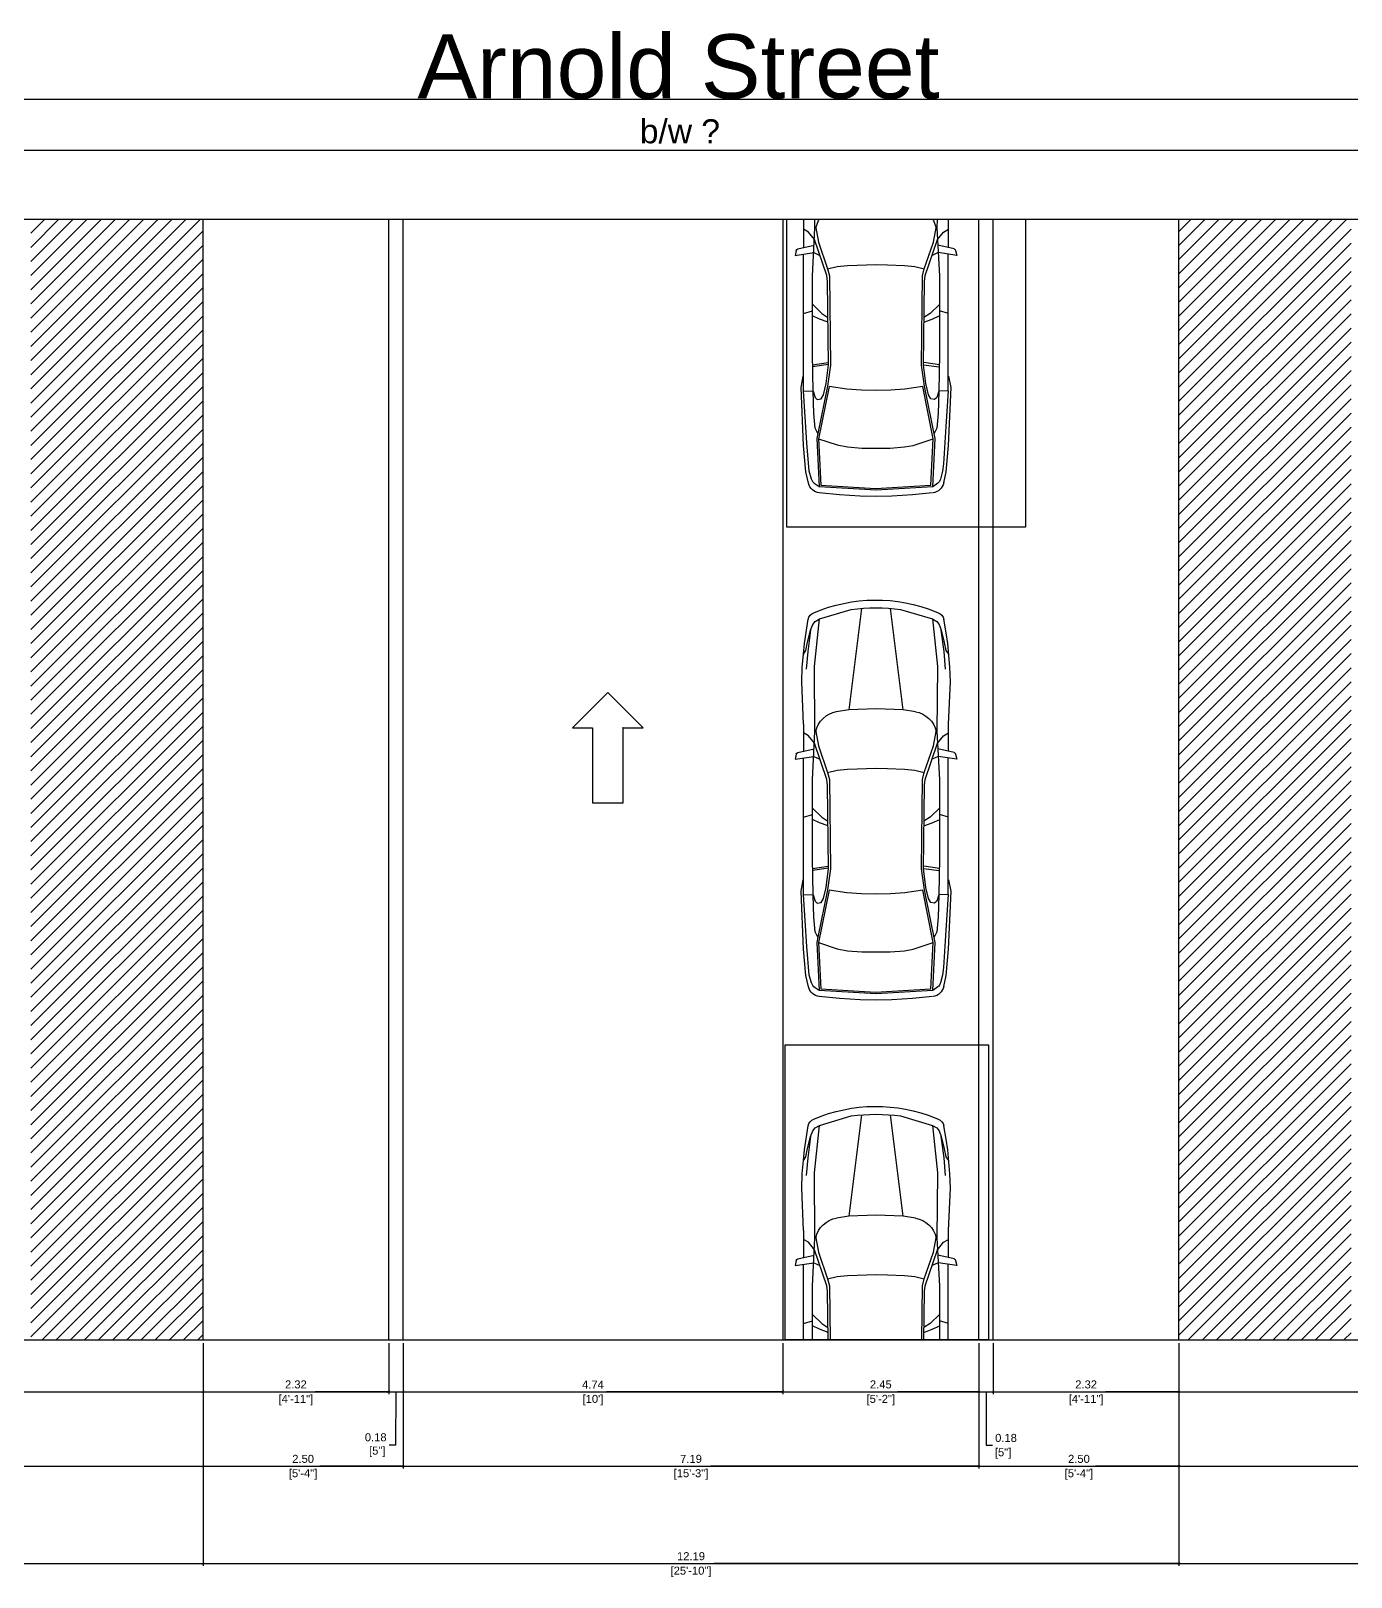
# Model space of a CAD drawing. Extents: x 4 to 262, y -261 to 351.
# Drawn here: x 47.27 to 63.76, y -261.35 to -242.03 of the extents above; entities that cross this region are included whole.
import ezdxf
from ezdxf.xclip import XClip

# ---------------------------------------------------------------- set-up
doc = ezdxf.new("R2010")
doc.units = 0
doc.header["$LTSCALE"] = 0.1
doc.header["$MEASUREMENT"] = 0
doc.header["$XCLIPFRAME"] = 2
doc.header["$PDMODE"] = 3
doc.layers.get('0').update_dxf_attribs({"color": 102})
for name, color, linetype in [('Cars', 4, 'Continuous'), ('Details', 9, 'Continuous'), ('Edge', 1, 'Continuous'), ('HIDDEN', 204, 'Continuous'), ('Lane Stripes', 2, 'Continuous'), ('Poche', 6, 'Continuous'), ('Text', 7, 'Continuous')]:
    doc.layers.add(name, color=color, linetype=linetype)
doc.styles.get("Standard").update_dxf_attribs({"font": 'Arial.ttf'})
doc.dimstyles.get("Standard").update_dxf_attribs({"dimtxt": 0.1, "dimasz": 0.03, "dimexe": 0.03, "dimexo": 0.04, "dimgap": 0.04, "dimtad": 0, "dimtih": 1, "dimtoh": 1, "dimzin": 0, "dimdsep": 46, "dimtxsty": 'Standard', "dimblk": 'ARCHTICK', "dimblk1": 'ARCHTICK', "dimblk2": 'ARCHTICK', "dimcen": 0.09, "dimclrd": 256, "dimclre": 256, "dimadec": 0, "dimazin": 0, "dimtfac": 1, "dimtofl": 0, "dimtmove": 1, "dimatfit": 3, "dimfxl": 1, "dimtolj": 1, "dimtzin": 0, "dimlwe": -1, "dimarcsym": 0})
pattern_1 = [(45, (0.93321, -245.64048), (-0.08838835, 0.08838835), [])]

# ---------------------------------------------------------------- blocks, each defined once
blk = doc.blocks.new('Car 1')
at = {"color": 8, "linetype": 'Continuous'}
for p, q in [((30.55, 21.463), (29.836, 21.421)), ((30.089, 21.523), (29.839, 21.496)), ((29.859, 21.401), (30.542, 21.441)), ((30.35, 21.538), (30.089, 21.523)), ((30.547, 21.543), (30.35, 21.538)), ((30.542, 21.441), (31.234, 21.401)), ((30.743, 21.538), (30.547, 21.543)), ((31.258, 21.421), (30.55, 21.463)), ((31.004, 21.523), (30.743, 21.538)), ((31.254, 21.496), (31.004, 21.523)), ((29.702, 21.376), (29.672, 21.235)), ((29.742, 21.327), (29.714, 21.228)), ((29.836, 21.421), (29.776, 21.38)), ((29.809, 20.82), (29.836, 21.421)), ((29.83, 20.822), (29.859, 21.401)), ((31.234, 21.401), (31.263, 20.822)), ((31.321, 21.376), (31.258, 21.421)), ((31.258, 21.421), (31.285, 20.82)), ((31.379, 21.228), (31.351, 21.327)), ((31.421, 21.235), (31.392, 21.372)), ((29.672, 21.235), (29.643, 20.905)), ((29.714, 21.228), (29.683, 20.872)), ((31.389, 21.134), (31.379, 21.228)), ((31.421, 20.669), (31.389, 21.134)), ((31.45, 20.905), (31.421, 21.235)), ((29.643, 20.905), (29.613, 20.182)), ((29.683, 20.872), (29.643, 20.221)), ((29.83, 20.822), (30.062, 20.899)), ((30.062, 20.899), (30.191, 20.924)), ((30.191, 20.924), (30.368, 20.938)), ((30.368, 20.938), (30.55, 20.94)), ((30.55, 20.94), (30.725, 20.938)), ((30.725, 20.938), (30.902, 20.924)), ((30.902, 20.924), (31.012, 20.906)), ((31.012, 20.906), (31.263, 20.822)), ((31.48, 20.182), (31.45, 20.905)), ((29.789, 20.69), (29.769, 20.504)), ((29.822, 20.756), (29.789, 20.69)), ((29.822, 20.756), (29.809, 20.82)), ((29.942, 20.164), (29.822, 20.756)), ((29.962, 20.168), (29.83, 20.822)), ((31.263, 20.822), (31.131, 20.168)), ((31.285, 20.82), (31.152, 20.164)), ((31.305, 20.69), (31.272, 20.756)), ((31.324, 20.504), (31.305, 20.69)), ((31.45, 20.221), (31.421, 20.669)), ((29.769, 20.504), (29.763, 20.228)), ((31.33, 20.228), (31.324, 20.504)), ((29.763, 20.228), (29.789, 20.305)), ((29.789, 20.305), (29.814, 20.332)), ((29.814, 20.332), (29.86, 20.322)), ((29.86, 20.322), (29.891, 20.271)), ((31.234, 20.322), (31.202, 20.271)), ((31.279, 20.332), (31.234, 20.322)), ((31.305, 20.305), (31.279, 20.332)), ((31.33, 20.228), (31.305, 20.305)), ((29.613, 20.182), (29.639, 20.04)), ((29.643, 20.221), (29.763, 20.228)), ((29.643, 20.221), (29.643, 18.514)), ((29.763, 20.228), (29.752, 19.766)), ((29.891, 20.271), (29.924, 20.133)), ((29.924, 20.133), (29.954, 19.896)), ((29.979, 19.902), (29.942, 20.164)), ((30.184, 20.202), (29.962, 20.168)), ((30.365, 20.215), (30.184, 20.202)), ((30.543, 20.217), (30.365, 20.215)), ((30.728, 20.215), (30.543, 20.217)), ((30.909, 20.202), (30.728, 20.215)), ((31.131, 20.168), (30.909, 20.202)), ((31.152, 20.164), (31.114, 19.902)), ((31.169, 20.133), (31.14, 19.896)), ((31.202, 20.271), (31.169, 20.133)), ((31.342, 19.766), (31.33, 20.228)), ((31.45, 20.221), (31.33, 20.228)), ((31.45, 20.221), (31.45, 18.514)), ((31.454, 20.04), (31.48, 20.182)), ((29.954, 19.894), (29.755, 19.924)), ((29.755, 19.899), (29.95, 19.87)), ((29.954, 19.896), (29.942, 18.855)), ((29.967, 18.785), (29.979, 19.902)), ((31.114, 19.902), (31.126, 18.785)), ((31.14, 19.896), (31.338, 19.924)), ((31.14, 19.896), (31.151, 18.855)), ((31.341, 19.899), (31.143, 19.87)), ((29.752, 19.766), (29.752, 18.789)), ((31.342, 18.789), (31.342, 19.766)), ((29.843, 19.328), (29.752, 19.284)), ((29.948, 19.366), (29.843, 19.328)), ((31.145, 19.366), (31.25, 19.328)), ((31.25, 19.328), (31.344, 19.283)), ((29.642, 19.256), (29.752, 19.222)), ((29.752, 19.142), (29.87, 19.256)), ((29.87, 19.256), (29.947, 19.307)), ((31.223, 19.256), (31.146, 19.307)), ((31.344, 19.14), (31.223, 19.256)), ((31.451, 19.256), (31.342, 19.222)), ((29.752, 18.789), (29.784, 18.185)), ((29.932, 18.784), (29.777, 18.333)), ((29.942, 18.855), (29.932, 18.784)), ((29.943, 18.698), (29.967, 18.785)), ((31.126, 18.785), (31.15, 18.698)), ((31.151, 18.855), (31.161, 18.784)), ((31.161, 18.784), (31.316, 18.333)), ((31.316, 18.333), (31.342, 18.789)), ((29.829, 18.365), (29.943, 18.698)), ((29.943, 18.698), (30.062, 18.67)), ((30.062, 18.67), (30.19, 18.655)), ((30.19, 18.655), (30.551, 18.644)), ((30.551, 18.644), (30.691, 18.648)), ((30.691, 18.648), (30.903, 18.655)), ((30.903, 18.655), (31.031, 18.67)), ((31.031, 18.67), (31.15, 18.698)), ((31.15, 18.698), (31.264, 18.365)), ((29.551, 18.47), (29.538, 18.53)), ((29.538, 18.53), (29.769, 18.496)), ((29.571, 18.449), (29.774, 18.402)), ((29.643, 18.092), (29.643, 18.432)), ((29.769, 18.496), (29.846, 18.532)), ((29.795, 18.185), (29.829, 18.365)), ((31.325, 18.496), (31.248, 18.532)), ((31.264, 18.365), (31.298, 18.185)), ((31.522, 18.449), (31.32, 18.402)), ((31.555, 18.53), (31.325, 18.496)), ((31.45, 18.092), (31.45, 18.432)), ((31.542, 18.47), (31.555, 18.53)), ((29.705, 18.239), (29.643, 18.204)), ((29.777, 18.333), (29.705, 18.239)), ((29.784, 18.185), (29.779, 17.375)), ((31.309, 18.185), (31.316, 18.333)), ((31.315, 17.375), (31.309, 18.185)), ((31.316, 18.333), (31.389, 18.239)), ((31.389, 18.239), (31.451, 18.204)), ((29.643, 18.092), (29.62, 17.566)), ((31.473, 17.566), (31.45, 18.092)), ((30.206, 17.913), (30.054, 17.938)), ((30.366, 16.648), (30.206, 17.913)), ((30.547, 17.902), (30.206, 17.913)), ((30.887, 17.913), (30.547, 17.902)), ((30.887, 17.913), (30.727, 16.648)), ((31.039, 17.938), (30.887, 17.913)), ((29.62, 17.566), (29.626, 17.384)), ((29.694, 17.185), (29.676, 17.408)), ((31.417, 17.408), (31.4, 17.185)), ((31.467, 17.384), (31.473, 17.566)), ((29.626, 17.384), (29.642, 17.219)), ((29.642, 17.219), (29.672, 17.173)), ((29.642, 17.219), (29.653, 17.087)), ((29.779, 17.375), (29.843, 16.78)), ((31.251, 16.78), (31.315, 17.375)), ((31.421, 17.173), (31.451, 17.219)), ((31.441, 17.087), (31.467, 17.384)), ((29.653, 17.087), (29.701, 16.784)), ((29.672, 17.173), (29.689, 17.09)), ((29.689, 17.09), (29.73, 16.918)), ((29.73, 16.918), (29.694, 17.185)), ((31.4, 17.185), (31.363, 16.918)), ((31.363, 16.918), (31.4, 17.074)), ((31.4, 17.074), (31.421, 17.173)), ((31.421, 16.954), (31.441, 17.087)), ((29.73, 16.918), (29.756, 16.848)), ((29.756, 16.848), (29.789, 16.813)), ((29.789, 16.813), (29.843, 16.78)), ((31.251, 16.78), (31.305, 16.813)), ((31.305, 16.813), (31.338, 16.848)), ((31.338, 16.848), (31.363, 16.918)), ((31.392, 16.784), (31.421, 16.954)), ((29.843, 16.78), (30.238, 16.663)), ((30.855, 16.663), (31.251, 16.78)), ((31.293, 16.689), (31.324, 16.702)), ((30.547, 16.543), (30.547, 16.543))]:
    blk.add_line(p, q, dxfattribs=at)
for centre, radius, start, end in [((29.857, 21.339), 0.159, 96.1654, 166.417), ((31.237, 21.339), 0.159, 12.0139, 81.7918), ((29.844, 21.298), 0.106, 124.732, 163.999), ((31.249, 21.298), 0.106, 16.0009, 47.497), ((29.577, 18.475), 0.0265, 191.8561, 256.8464), ((31.516, 18.475), 0.0265, 283.1524, 348.1427), ((30.107, 18.253), 0.32, 192.2413, 260.4689), ((30.987, 18.253), 0.319, 279.531, 347.7586), ((29.805, 16.802), 0.106, 189.5619, 249.9003), ((30.547, 18.523), 1.98, 246.8697, 292.1307), ((30.547, 18.805), 2.164, 261.8061, 278.1938), ((31.288, 16.802), 0.106, 290.0997, 350.438)]:
    blk.add_arc(centre, radius, start, end, dxfattribs=at)
blk = doc.blocks.new('_ArchTick')
at = {"color": 0, "linetype": 'ByBlock', "const_width": 0.15}
blk.add_lwpolyline([(-0.5, -0.5), (0.5, 0.5)], dxfattribs=at)
blk = doc.blocks.new('*D198')
at = {"layer": 'Defpoints', "color": 0, "transparency": 16777216}
for p in [(51.921, -258.384), (56.663, -259.031), (56.663, -259.031)]:
    blk.add_point(p, dxfattribs=at)
at = {"layer": 'Text', "transparency": 16777216}
for p, q in [((51.921, -258.424), (51.921, -259.061)), ((56.663, -258.991), (56.663, -259.001))]:
    blk.add_line(p, q, dxfattribs=at)
at = {"layer": 'Text', "lineweight": -2, "transparency": 16777216}
for p, q in [((51.921, -259.031), (54.12, -259.031)), ((56.663, -259.031), (54.463, -259.031))]:
    blk.add_line(p, q, dxfattribs=at)
at = {"layer": 'Text', "lineweight": -2, "transparency": 16777216, "xscale": 0.03, "yscale": 0.03, "zscale": 0.03, "rotation": 180}
blk.add_blockref('_ArchTick', (51.921, -259.031), dxfattribs=at)
at = {"layer": 'Text', "lineweight": -2, "transparency": 16777216, "xscale": 0.03, "yscale": 0.03, "zscale": 0.03}
blk.add_blockref('_ArchTick', (56.663, -259.031), dxfattribs=at)
at = {"layer": 'Text', "color": 0, "transparency": 16777216, "char_height": 0.1, "attachment_point": 5}
for s, insert in [('\\A1;4.74', (54.292, -258.941)), ("\\A1;[10']", (54.292, -259.135))]:
    blk.add_mtext(s, dxfattribs=dict(at, insert=insert))
blk = doc.blocks.new('*D199')
at = {"layer": 'Defpoints', "color": 0, "transparency": 16777216}
for p in [(56.663, -258.384), (59.113, -258.384), (59.113, -259.031)]:
    blk.add_point(p, dxfattribs=at)
at = {"layer": 'Text', "transparency": 16777216}
for p, q in [((56.663, -258.424), (56.663, -259.061)), ((59.113, -258.424), (59.113, -259.061))]:
    blk.add_line(p, q, dxfattribs=at)
at = {"layer": 'Text', "lineweight": -2, "transparency": 16777216}
for p, q in [((56.663, -259.031), (57.679, -259.031)), ((59.113, -259.031), (58.096, -259.031))]:
    blk.add_line(p, q, dxfattribs=at)
at = {"layer": 'Text', "lineweight": -2, "transparency": 16777216, "xscale": 0.03, "yscale": 0.03, "zscale": 0.03, "rotation": 180}
blk.add_blockref('_ArchTick', (56.663, -259.031), dxfattribs=at)
at = {"layer": 'Text', "lineweight": -2, "transparency": 16777216, "xscale": 0.03, "yscale": 0.03, "zscale": 0.03}
blk.add_blockref('_ArchTick', (59.113, -259.031), dxfattribs=at)
at = {"layer": 'Text', "color": 0, "transparency": 16777216, "char_height": 0.1, "attachment_point": 5}
for s, insert in [('\\A1;2.45', (57.888, -258.94)), ('\\A1;[5\'-2"]', (57.888, -259.135))]:
    blk.add_mtext(s, dxfattribs=dict(at, insert=insert))
blk = doc.blocks.new('*D200')
at = {"layer": 'Defpoints', "color": 0, "transparency": 16777216}
for p in [(59.113, -258.384), (59.293, -258.384), (59.293, -259.031)]:
    blk.add_point(p, dxfattribs=at)
at = {"layer": 'Text', "transparency": 16777216}
for p, q in [((59.113, -258.424), (59.113, -259.061)), ((59.293, -258.424), (59.293, -259.061))]:
    blk.add_line(p, q, dxfattribs=at)
at = {"layer": 'Text', "lineweight": -2, "transparency": 16777216}
for p, q in [((59.113, -259.031), (59.293, -259.031)), ((59.203, -259.031), (59.203, -259.698)), ((59.203, -259.698), (59.283, -259.698))]:
    blk.add_line(p, q, dxfattribs=at)
at = {"layer": 'Text', "lineweight": -2, "transparency": 16777216, "xscale": 0.03, "yscale": 0.03, "zscale": 0.03, "rotation": 180}
blk.add_blockref('_ArchTick', (59.113, -259.031), dxfattribs=at)
at = {"layer": 'Text', "lineweight": -2, "transparency": 16777216, "xscale": 0.03, "yscale": 0.03, "zscale": 0.03}
blk.add_blockref('_ArchTick', (59.293, -259.031), dxfattribs=at)
at = {"layer": 'Text', "color": 0, "transparency": 16777216, "char_height": 0.1, "attachment_point": 5}
for s, insert in [('\\A1;0.18', (59.452, -259.608)), ('\\A1;[5"]', (59.416, -259.802))]:
    blk.add_mtext(s, dxfattribs=dict(at, insert=insert))
blk = doc.blocks.new('*D201')
at = {"layer": 'Defpoints', "color": 0, "transparency": 16777216}
for p in [(51.741, -258.384), (51.921, -258.384), (51.921, -259.031)]:
    blk.add_point(p, dxfattribs=at)
at = {"layer": 'Text', "transparency": 16777216}
for p, q in [((51.741, -258.424), (51.741, -259.061)), ((51.921, -258.424), (51.921, -259.061))]:
    blk.add_line(p, q, dxfattribs=at)
at = {"layer": 'Text', "lineweight": -2, "transparency": 16777216}
for p, q in [((51.741, -259.031), (51.921, -259.031)), ((51.831, -259.031), (51.827, -259.698)), ((51.827, -259.698), (51.747, -259.698))]:
    blk.add_line(p, q, dxfattribs=at)
at = {"layer": 'Text', "lineweight": -2, "transparency": 16777216, "xscale": 0.03, "yscale": 0.03, "zscale": 0.03, "rotation": 180}
blk.add_blockref('_ArchTick', (51.741, -259.031), dxfattribs=at)
at = {"layer": 'Text', "lineweight": -2, "transparency": 16777216, "xscale": 0.03, "yscale": 0.03, "zscale": 0.03}
blk.add_blockref('_ArchTick', (51.921, -259.031), dxfattribs=at)
at = {"layer": 'Text', "color": 0, "transparency": 16777216, "insert": (51.578, -259.698), "char_height": 0.1, "attachment_point": 5}
blk.add_mtext('\\A1;0.18\\P [5"]', dxfattribs=at)
blk = doc.blocks.new('*D202')
at = {"layer": 'Defpoints', "color": 0, "transparency": 16777216}
for p in [(59.293, -258.384), (61.613, -258.384), (61.613, -259.031)]:
    blk.add_point(p, dxfattribs=at)
at = {"layer": 'Text', "transparency": 16777216}
for p, q in [((59.293, -258.424), (59.293, -259.061)), ((61.613, -258.424), (61.613, -259.061))]:
    blk.add_line(p, q, dxfattribs=at)
at = {"layer": 'Text', "lineweight": -2, "transparency": 16777216}
for p, q in [((59.293, -259.031), (60.211, -259.031)), ((61.613, -259.031), (60.695, -259.031))]:
    blk.add_line(p, q, dxfattribs=at)
at = {"layer": 'Text', "lineweight": -2, "transparency": 16777216, "xscale": 0.03, "yscale": 0.03, "zscale": 0.03, "rotation": 180}
blk.add_blockref('_ArchTick', (59.293, -259.031), dxfattribs=at)
at = {"layer": 'Text', "lineweight": -2, "transparency": 16777216, "xscale": 0.03, "yscale": 0.03, "zscale": 0.03}
blk.add_blockref('_ArchTick', (61.613, -259.031), dxfattribs=at)
at = {"layer": 'Text', "color": 0, "transparency": 16777216, "char_height": 0.1, "attachment_point": 5}
for s, insert in [('\\A1;2.32', (60.453, -258.94)), ('\\A1;[4\'-11"]', (60.453, -259.135))]:
    blk.add_mtext(s, dxfattribs=dict(at, insert=insert))
blk = doc.blocks.new('*D203')
at = {"layer": 'Defpoints', "color": 0, "transparency": 16777216}
for p in [(49.421, -258.384), (51.741, -258.384), (51.741, -259.031)]:
    blk.add_point(p, dxfattribs=at)
at = {"layer": 'Text', "transparency": 16777216}
for p, q in [((49.421, -258.424), (49.421, -259.061)), ((51.741, -258.424), (51.741, -259.061))]:
    blk.add_line(p, q, dxfattribs=at)
at = {"layer": 'Text', "lineweight": -2, "transparency": 16777216}
for p, q in [((49.421, -259.031), (50.339, -259.031)), ((51.741, -259.031), (50.823, -259.031))]:
    blk.add_line(p, q, dxfattribs=at)
at = {"layer": 'Text', "lineweight": -2, "transparency": 16777216, "xscale": 0.03, "yscale": 0.03, "zscale": 0.03, "rotation": 180}
blk.add_blockref('_ArchTick', (49.421, -259.031), dxfattribs=at)
at = {"layer": 'Text', "lineweight": -2, "transparency": 16777216, "xscale": 0.03, "yscale": 0.03, "zscale": 0.03}
blk.add_blockref('_ArchTick', (51.741, -259.031), dxfattribs=at)
at = {"layer": 'Text', "color": 0, "transparency": 16777216, "char_height": 0.1, "attachment_point": 5}
for s, insert in [('\\A1;2.32', (50.581, -258.94)), ('\\A1;[4\'-11"]', (50.581, -259.135))]:
    blk.add_mtext(s, dxfattribs=dict(at, insert=insert))
blk = doc.blocks.new('*D204')
at = {"layer": 'Defpoints', "color": 0, "transparency": 16777216}
for p in [(49.421, -258.384), (51.921, -258.384), (51.921, -259.96)]:
    blk.add_point(p, dxfattribs=at)
at = {"layer": 'Text', "transparency": 16777216}
for p, q in [((49.421, -258.424), (49.421, -259.99)), ((51.921, -258.424), (51.921, -259.99))]:
    blk.add_line(p, q, dxfattribs=at)
at = {"layer": 'Text', "lineweight": -2, "transparency": 16777216}
for p, q in [((49.421, -259.96), (50.462, -259.96)), ((51.921, -259.96), (50.879, -259.96))]:
    blk.add_line(p, q, dxfattribs=at)
at = {"layer": 'Text', "lineweight": -2, "transparency": 16777216, "xscale": 0.03, "yscale": 0.03, "zscale": 0.03, "rotation": 180}
blk.add_blockref('_ArchTick', (49.421, -259.96), dxfattribs=at)
at = {"layer": 'Text', "lineweight": -2, "transparency": 16777216, "xscale": 0.03, "yscale": 0.03, "zscale": 0.03}
blk.add_blockref('_ArchTick', (51.921, -259.96), dxfattribs=at)
at = {"layer": 'Text', "color": 0, "transparency": 16777216, "char_height": 0.1, "attachment_point": 5}
for s, insert in [('\\A1;2.50', (50.671, -259.87)), ('\\A1;[5\'-4"]', (50.671, -260.064))]:
    blk.add_mtext(s, dxfattribs=dict(at, insert=insert))
blk = doc.blocks.new('*D205')
at = {"layer": 'Defpoints', "color": 0, "transparency": 16777216}
for p in [(51.921, -258.384), (59.113, -258.384), (59.113, -259.96)]:
    blk.add_point(p, dxfattribs=at)
at = {"layer": 'Text', "transparency": 16777216}
for p, q in [((51.921, -258.424), (51.921, -259.99)), ((59.113, -258.424), (59.113, -259.99))]:
    blk.add_line(p, q, dxfattribs=at)
at = {"layer": 'Text', "lineweight": -2, "transparency": 16777216}
for p, q in [((51.921, -259.96), (55.269, -259.96)), ((59.113, -259.96), (55.764, -259.96))]:
    blk.add_line(p, q, dxfattribs=at)
at = {"layer": 'Text', "lineweight": -2, "transparency": 16777216, "xscale": 0.03, "yscale": 0.03, "zscale": 0.03, "rotation": 180}
blk.add_blockref('_ArchTick', (51.921, -259.96), dxfattribs=at)
at = {"layer": 'Text', "lineweight": -2, "transparency": 16777216, "xscale": 0.03, "yscale": 0.03, "zscale": 0.03}
blk.add_blockref('_ArchTick', (59.113, -259.96), dxfattribs=at)
at = {"layer": 'Text', "color": 0, "transparency": 16777216, "char_height": 0.1, "attachment_point": 5}
for s, insert in [('\\A1;7.19', (55.517, -259.87)), ('\\A1;[15\'-3"]', (55.517, -260.064))]:
    blk.add_mtext(s, dxfattribs=dict(at, insert=insert))
blk = doc.blocks.new('*D206')
at = {"layer": 'Defpoints', "color": 0, "transparency": 16777216}
for p in [(59.113, -258.384), (61.613, -258.384), (61.613, -259.96)]:
    blk.add_point(p, dxfattribs=at)
at = {"layer": 'Text', "transparency": 16777216}
for p, q in [((59.113, -258.424), (59.113, -259.99)), ((61.613, -258.424), (61.613, -259.99))]:
    blk.add_line(p, q, dxfattribs=at)
at = {"layer": 'Text', "lineweight": -2, "transparency": 16777216}
for p, q in [((59.113, -259.96), (60.154, -259.96)), ((61.613, -259.96), (60.571, -259.96))]:
    blk.add_line(p, q, dxfattribs=at)
at = {"layer": 'Text', "lineweight": -2, "transparency": 16777216, "xscale": 0.03, "yscale": 0.03, "zscale": 0.03, "rotation": 180}
blk.add_blockref('_ArchTick', (59.113, -259.96), dxfattribs=at)
at = {"layer": 'Text', "lineweight": -2, "transparency": 16777216, "xscale": 0.03, "yscale": 0.03, "zscale": 0.03}
blk.add_blockref('_ArchTick', (61.613, -259.96), dxfattribs=at)
at = {"layer": 'Text', "color": 0, "transparency": 16777216, "char_height": 0.1, "attachment_point": 5}
for s, insert in [('\\A1;2.50', (60.363, -259.87)), ('\\A1;[5\'-4"]', (60.363, -260.064))]:
    blk.add_mtext(s, dxfattribs=dict(at, insert=insert))
blk = doc.blocks.new('*D207')
at = {"layer": 'Defpoints', "color": 0, "transparency": 16777216}
for p in [(49.421, -258.384), (61.613, -258.384), (61.613, -261.177)]:
    blk.add_point(p, dxfattribs=at)
at = {"layer": 'Text', "transparency": 16777216}
for p, q in [((49.421, -258.424), (49.421, -261.207)), ((61.613, -258.424), (61.613, -261.207))]:
    blk.add_line(p, q, dxfattribs=at)
at = {"layer": 'Text', "lineweight": -2, "transparency": 16777216}
for p, q in [((49.421, -261.177), (55.231, -261.177)), ((61.613, -261.177), (55.803, -261.177))]:
    blk.add_line(p, q, dxfattribs=at)
at = {"layer": 'Text', "lineweight": -2, "transparency": 16777216, "xscale": 0.03, "yscale": 0.03, "zscale": 0.03, "rotation": 180}
blk.add_blockref('_ArchTick', (49.421, -261.177), dxfattribs=at)
at = {"layer": 'Text', "lineweight": -2, "transparency": 16777216, "xscale": 0.03, "yscale": 0.03, "zscale": 0.03}
blk.add_blockref('_ArchTick', (61.613, -261.177), dxfattribs=at)
at = {"layer": 'Text', "color": 0, "transparency": 16777216, "char_height": 0.1, "attachment_point": 5}
for s, insert in [('\\A1;12.19', (55.517, -261.086)), ('\\A1;[25\'-10"]', (55.517, -261.281))]:
    blk.add_mtext(s, dxfattribs=dict(at, insert=insert))

msp = doc.modelspace()

# ---------------------------------------------------------------- hatches: boundary and pattern name
at = {"layer": 'HIDDEN'}
h = msp.add_hatch(dxfattribs=at)
h.set_pattern_fill('ANSI31', color=1)
h.set_pattern_definition(pattern_1)
h.paths.add_polyline_path([(49.421, -244.384), (47.271, -244.384), (47.271, -258.384), (49.421, -258.384)])
h = msp.add_hatch(dxfattribs=at)
h.set_pattern_fill('ANSI31', color=1)
h.set_pattern_definition(pattern_1)
h.paths.add_polyline_path([(61.613, -244.384), (63.763, -244.384), (63.763, -258.384), (61.613, -258.384)])

# ---------------------------------------------------------------- linework, layer by layer
at = {"layer": 'Cars'}
msp.add_lwpolyline([(54.478, -250.294), (54.036, -250.736), (54.286, -250.736), (54.286, -251.674), (54.67, -251.674), (54.67, -250.736), (54.661, -250.736), (54.92, -250.736)], close=True, dxfattribs=at)
at = {"layer": 'Details'}
for points in [[(51.741, -258.384), (51.741, -244.384)], [(59.293, -258.384), (59.293, -244.384)]]:
    msp.add_lwpolyline(points, dxfattribs=at)
at = {"layer": 'Edge'}
for p in [(7.526, -244.384), (14.319, -258.384)]:
    msp.add_xline(p, (1, 0), dxfattribs=at)
for points in [[(51.921, -258.384), (51.921, -244.384)], [(59.113, -258.384), (59.113, -244.384)]]:
    msp.add_lwpolyline(points, dxfattribs=at)
at = {"layer": 'HIDDEN'}
for p in [(48.687, -242.884), (48.687, -243.52), (85.029, -259.031), (85.029, -259.96), (85.029, -261.177)]:
    msp.add_xline(p, (1, 0), dxfattribs=at)
at = {"layer": 'Lane Stripes'}
msp.add_line((56.663, -244.384), (56.663, -258.384), dxfattribs=at)
at = {"layer": 'Poche'}
for points in [[(49.421, -258.384), (49.421, -244.384)], [(61.613, -258.384), (61.613, -244.384)]]:
    msp.add_lwpolyline(points, dxfattribs=at)

# ---------------------------------------------------------------- block references
at = {"layer": 'HIDDEN'}
ref = msp.add_blockref('Car 1', (27.281, -226.304), dxfattribs=dict(at, xscale=-1, rotation=180))
XClip(ref).set_block_clipping_path([(29.4339731167, 18.0800128801), (32.4150355653, 21.9255684125)])
at = {"layer": 'HIDDEN', "xscale": -1, "rotation": 180}
msp.add_blockref('Car 1', (27.281, -232.597), dxfattribs=at)
at = {"layer": 'HIDDEN'}
ref = msp.add_blockref('Car 1', (27.281, -238.923), dxfattribs=dict(at, xscale=-1, rotation=180))
XClip(ref).set_block_clipping_path([(29.4125626453, 15.7747511966), (31.9540938547, 19.4608216002)])

# ---------------------------------------------------------------- texts
at = {"layer": 'Text', "attachment_point": 1}
for s, insert, char_height in [('\\pi3.1473;Arnold Street', (48.952, -242.073), 0.8), ('\\pi5.9256;b/w ?', (48.952, -243.134), 0.3)]:
    msp.add_mtext_dynamic_manual_height_columns(s, width=12.78844, gutter_width=1, heights=[0], dxfattribs=dict(at, insert=insert, char_height=char_height))

# ---------------------------------------------------------------- dimensions: what is measured, and where the dimension line sits
at = {"layer": 'Text'}
for base, p1, p2, picture, middle in [((51.741, -259.031), (49.421, -258.384), (51.741, -258.384), '*D203', (50.581, -259.031)), ((51.921, -259.96), (49.421, -258.384), (51.921, -258.384), '*D204', (50.671, -259.96)), ((61.613, -261.177), (49.421, -258.384), (61.613, -258.384), '*D207', (55.517, -261.177)), ((56.663, -259.031), (51.921, -258.384), (56.663, -259.031), '*D198', (54.292, -259.031)), ((59.113, -259.96), (51.921, -258.384), (59.113, -258.384), '*D205', (55.517, -259.96)), ((59.113, -259.031), (56.663, -258.384), (59.113, -258.384), '*D199', (57.888, -259.031)), ((59.293, -259.031), (59.113, -258.384), (59.293, -258.384), '*D200', (59.323, -259.698)), ((61.613, -259.96), (59.113, -258.384), (61.613, -258.384), '*D206', (60.363, -259.96)), ((61.613, -259.031), (59.293, -258.384), (61.613, -258.384), '*D202', (60.453, -259.031))]:
    dim = msp.add_linear_dim(base=base, p1=p1, p2=p2, dimstyle='Standard', override={"dimpost": '\\X'}, dxfattribs=at)
    dim.commit()
    dim.dimension.update_dxf_attribs({"geometry": picture, "text_midpoint": middle})
dim = msp.add_linear_dim(base=(51.921, -259.031), p1=(51.741, -258.384), p2=(51.921, -258.384), dimstyle='Standard', override={"dimpost": '\\X'}, dxfattribs=at)
dim.commit()
dim.dimension.update_dxf_attribs({"geometry": '*D201', "text_midpoint": (51.707, -259.698), "dimtype": 160})

doc.saveas('drawing.dxf')
